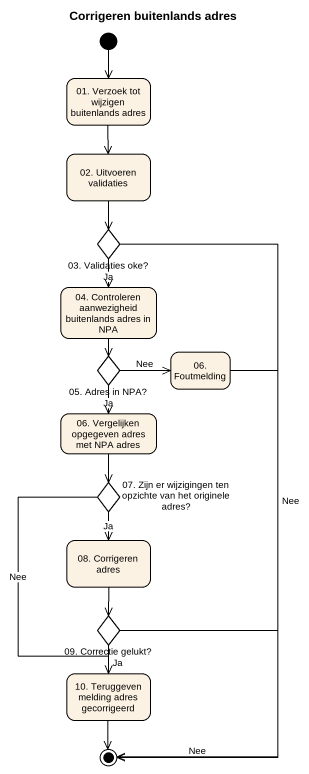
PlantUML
@startuml
title Corrigeren buitenlands adres
hide empty description
state "01. Verzoek tot wijzigen buitenlands adres" as s01_Verzoek_tot_wijzigen
state "02. Uitvoeren validaties" as s02_Uitvoeren_validaties
state "03. Validaties oke?" as c03_Validaties_oke <<choice>>
state "04. Controleren aanwezigheid buitenlands adres in NPA" as s04_Controleren_aanwezigheid
state "05. Adres in NPA?" as c05_Adres_in_NPA <<choice>>
state "06. Foutmelding" as s06_Foutmelding
state "06. Vergelijken opgegeven adres met NPA adres" as s06_Vergelijken_opgegeven
state "07. Zijn er wijzigingen ten opzichte van het originele adres?" as c07_Zijn_er_wijzigingen_ten <<choice>>
state "08. Corrigeren adres" as s08_Corrigeren_adres
state "09. Correctie gelukt?" as c09_Correctie_gelukt <<choice>>
state "10. Teruggeven melding adres gecorrigeerd" as s10_Teruggeven_melding_adres
[*] --> s01_Verzoek_tot_wijzigen
s01_Verzoek_tot_wijzigen --> s02_Uitvoeren_validaties
s02_Uitvoeren_validaties --> c03_Validaties_oke
c03_Validaties_oke --> s04_Controleren_aanwezigheid : Ja
s04_Controleren_aanwezigheid --> c05_Adres_in_NPA
c05_Adres_in_NPA -right-> s06_Foutmelding : Nee
c05_Adres_in_NPA --> s06_Vergelijken_opgegeven : Ja
s06_Vergelijken_opgegeven --> c07_Zijn_er_wijzigingen_ten
c07_Zijn_er_wijzigingen_ten --> s08_Corrigeren_adres : Ja
c07_Zijn_er_wijzigingen_ten --> s10_Teruggeven_melding_adres : Nee
s08_Corrigeren_adres --> c09_Correctie_gelukt
c09_Correctie_gelukt --> s10_Teruggeven_melding_adres : Ja
c03_Validaties_oke --> [*] : Nee
s06_Foutmelding --> [*]
c09_Correctie_gelukt --> [*] : Nee
s10_Teruggeven_melding_adres --> [*]
@enduml
